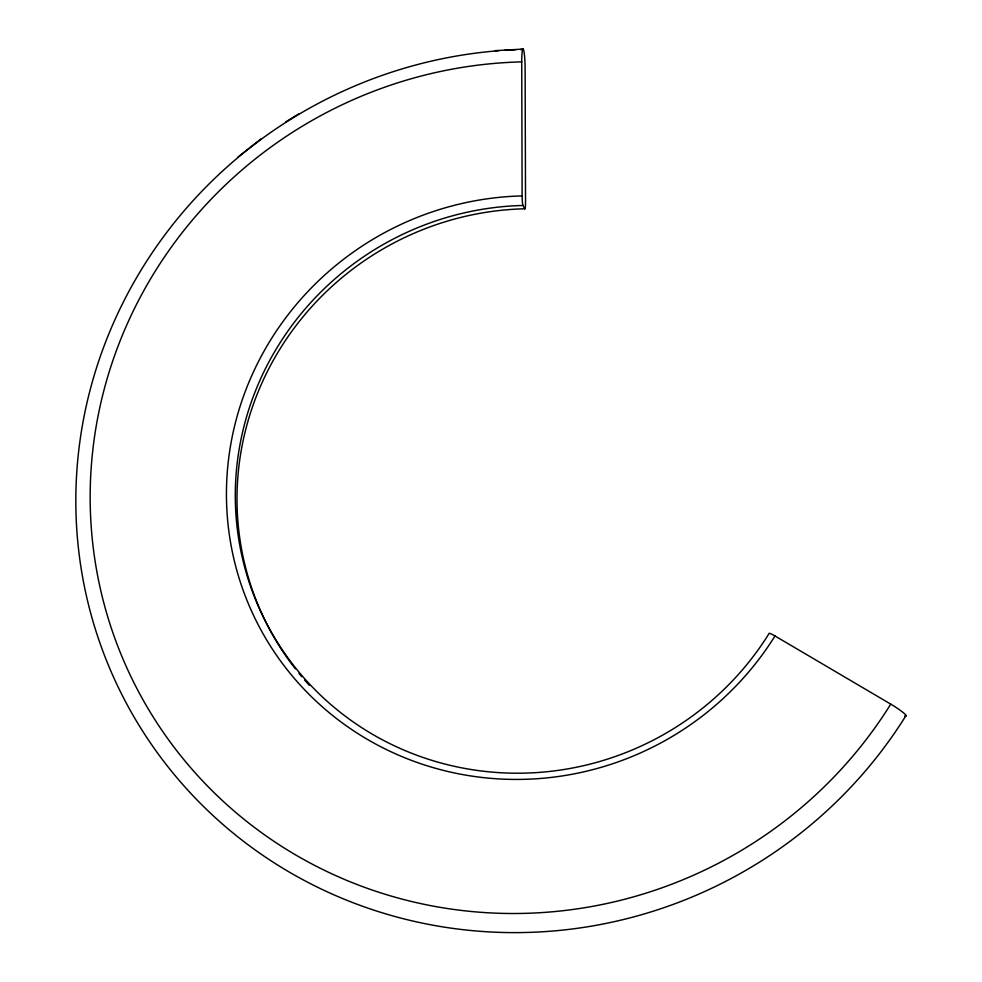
<?xml version="1.0" encoding="UTF-8"?>
<svg xmlns="http://www.w3.org/2000/svg" width="982" height="982" viewBox="0 0 982 982"><rect width="100%" height="100%" fill="white"/><g stroke="black" fill="none" stroke-linecap="round" stroke-linejoin="round"><path stroke-width="1.47" d="M237.951 157.046L261.359 138.671M285.922 121.829L298.602 113.998M495.247 50.647L523.062 49.1M520.313 49.53A451.376 439.089 -27 0 1 523.369 49.444A16.117 1.645 88.6 0 0 521.724 61.878L522.129 195.909A8.065 0.822 88.6 0 0 523.001 205.459A290.169 282.276 -27 0 0 271.891 633.169A290.169 282.276 -27 0 0 769.016 633.623A8.065 0.982 31.9 0 1 774.982 635.968L890.748 704.131A16.117 1.964 31.9 0 1 903.624 712.932A16.117 1.964 31.9 0 1 904.778 715.988M523.001 205.459L524.695 208.785A290.169 282.276 -27 0 0 267.03 372.203A290.169 282.276 -27 0 0 295.349 668.828M890.748 704.131A435.259 423.414 -27 0 1 145.054 703.443A435.259 423.414 -27 0 1 521.724 61.878M774.982 635.968A298.233 290.12 -27 0 1 264.048 635.501A298.233 290.12 -27 0 1 522.129 195.909M524.695 208.785A8.065 0.822 88.6 0 0 525.53 202.574L525.112 68.544A16.117 1.645 88.6 0 0 523.369 49.444M309.367 685.375A290.169 282.276 -27 0 1 304.555 679.986M301.732 676.684A290.169 282.276 -27 0 1 298.958 673.345M906.067 715.473A451.376 439.089 -27 0 1 138.867 725.072A451.376 439.089 -27 0 1 498.893 50.708M505.006 50.266A451.376 439.089 -27 0 1 515.722 49.701"/></g></svg>
